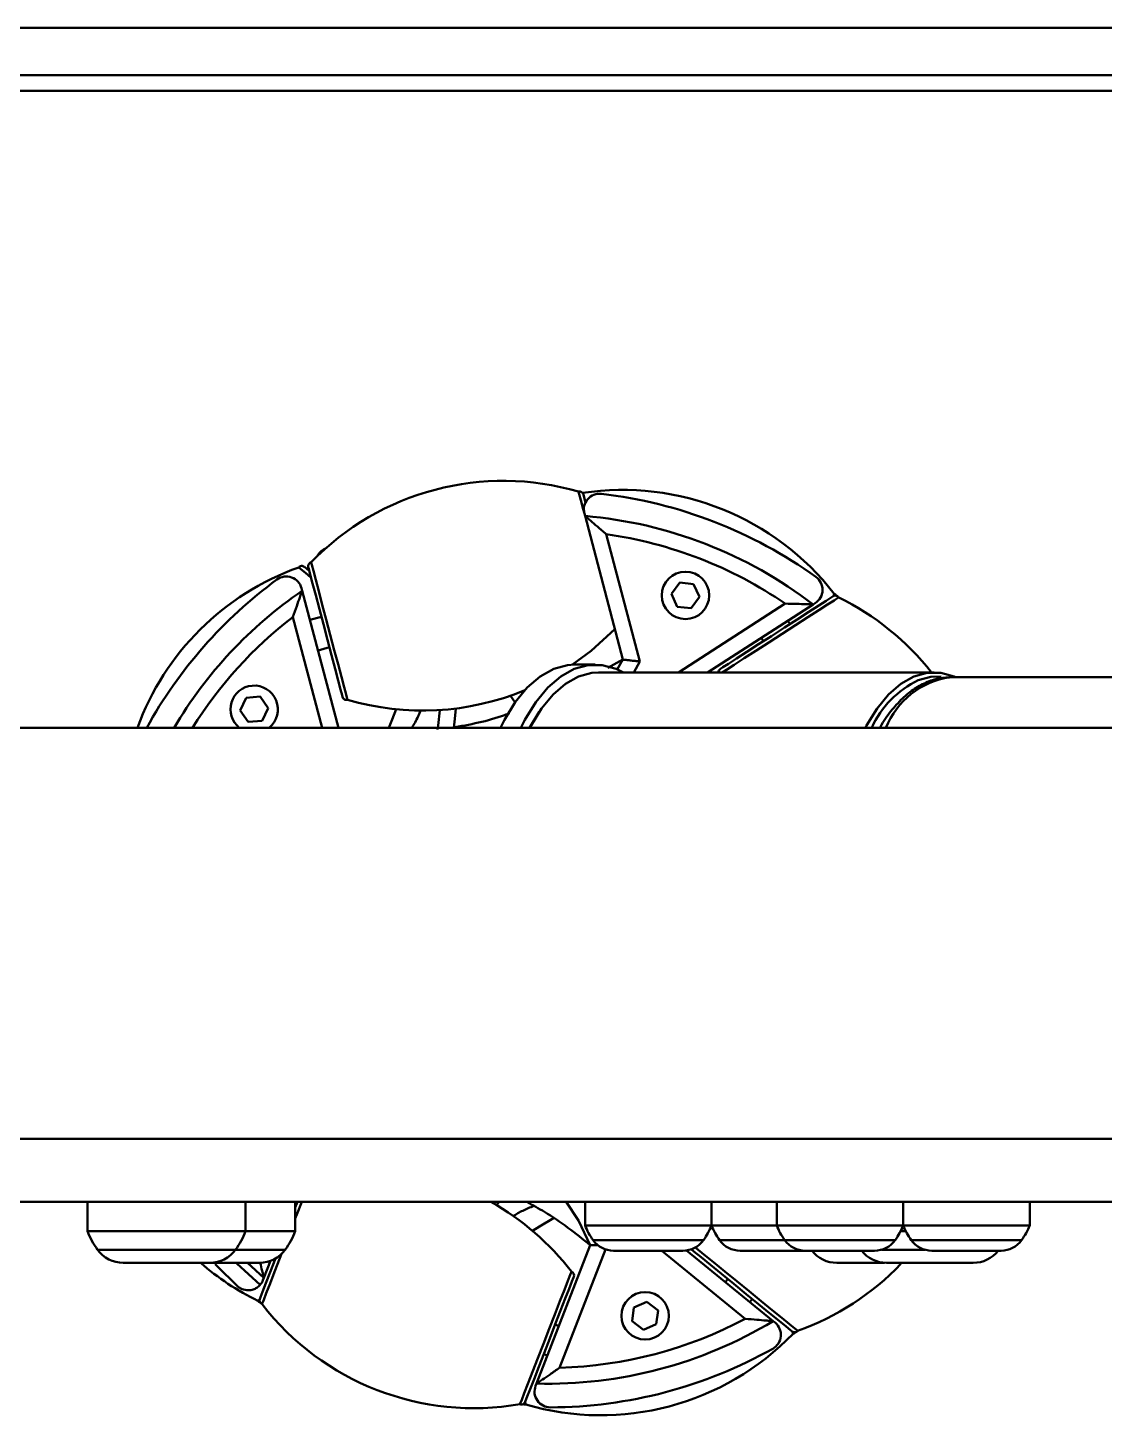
# Model space of a CAD drawing. Header units: millimetres. Extents: x 4430 to 5189, y 950 to 1287.
# Drawn here: x 4535.2 to 4603.3, y 949.8 to 1037.6 of the extents above; entities that cross this region are included whole.
import ezdxf

# ---------------------------------------------------------------- set-up
doc = ezdxf.new("R2010")
doc.units = ezdxf.units.MM
doc.header["$LTSCALE"] = 0.5
doc.layers.add('BOL', color=7, linetype='Continuous', lineweight=50)

msp = doc.modelspace()

# ---------------------------------------------------------------- linework, layer by layer
at = {"layer": 'BOL'}
for p, q in [((4523.123, 1037.596), (4613.123, 1037.596)), ((4523.123, 1034.596), (4613.123, 1034.596)), ((4523.123, 1033.596), (4613.123, 1033.596)), ((4570.044, 1008.241), (4570.042, 1008.248)), ((4570.087, 1008.078), (4570.044, 1008.241)), ((4570.185, 1007.705), (4570.087, 1008.078)), ((4570.351, 1008.057), (4570.348, 1008.07)), ((4570.4, 1007.87), (4570.351, 1008.057)), ((4570.482, 1007.563), (4570.4, 1007.87)), ((4570.334, 1007.142), (4570.185, 1007.705)), ((4570.409, 1006.859), (4570.334, 1007.142)), ((4570.409, 1006.859), (4570.449, 1006.706)), ((4572.85, 997.62), (4570.449, 1006.706)), ((4571.789, 1005.55), (4573.916, 997.501)), ((4553.91, 1004.583), (4554.042, 1004.656)), ((4552.343, 1003.45), (4552.338, 1003.454)), ((4552.474, 1003.343), (4552.343, 1003.45)), ((4552.7, 1003.482), (4552.69, 1003.49)), ((4552.85, 1003.359), (4552.7, 1003.482)), ((4552.945, 1003.471), (4552.977, 1003.352)), ((4553.125, 1003.77), (4553.123, 1003.777)), ((4553.168, 1003.607), (4553.125, 1003.77)), ((4553.266, 1003.234), (4553.168, 1003.607)), ((4552.773, 1003.1), (4552.474, 1003.343)), ((4553.117, 1002.819), (4552.773, 1003.1)), ((4553.009, 1003.23), (4552.85, 1003.359)), ((4552.977, 1003.352), (4553.069, 1003.001)), ((4553.069, 1003.001), (4553.218, 1002.438)), ((4553.415, 1002.671), (4553.266, 1003.234)), ((4553.607, 1001.944), (4553.415, 1002.671)), ((4552.563, 1001.979), (4552.523, 1002.133)), ((4552.563, 1001.979), (4554.856, 993.304)), ((4553.218, 1002.438), (4553.414, 1001.697)), ((4553.414, 1001.697), (4553.646, 1000.82)), ((4553.832, 1001.092), (4553.607, 1001.944)), ((4576.44, 1002.489), (4575.921, 1001.772)), ((4575.921, 1001.772), (4576.281, 1000.964)), ((4577.32, 1002.397), (4576.44, 1002.489)), ((4577.681, 1001.589), (4577.32, 1002.397)), ((4586.208, 1001.758), (4586.161, 1001.637)), ((4586.216, 1001.778), (4586.208, 1001.758)), ((4553.646, 1000.82), (4553.9, 999.858)), ((4554.08, 1000.156), (4553.832, 1001.092)), ((4576.281, 1000.964), (4577.162, 1000.873)), ((4576.355, 996.804), (4583.111, 1001.159)), ((4577.162, 1000.873), (4577.681, 1001.589)), ((4584.88, 1001.109), (4578.201, 996.804)), ((4585.227, 1001.036), (4584.604, 1000.634)), ((4584.88, 1001.109), (4585.013, 1001.195)), ((4585.707, 1001.345), (4585.227, 1001.036)), ((4585.793, 1001.103), (4585.229, 1000.739)), ((4586.018, 1001.545), (4585.707, 1001.345)), ((4586.203, 1001.367), (4585.793, 1001.103)), ((4586.144, 1001.626), (4586.018, 1001.545)), ((4586.146, 1001.628), (4586.144, 1001.626)), ((4586.438, 1001.519), (4586.203, 1001.367)), ((4586.491, 1001.553), (4586.438, 1001.519)), ((4553.821, 993.304), (4551.97, 1000.312)), ((4553.775, 1000.329), (4553.05, 1000.138)), ((4554.337, 999.183), (4554.08, 1000.156)), ((4583.871, 1000.162), (4583.069, 999.645)), ((4583.414, 999.867), (4583.279, 1000.077)), ((4584.538, 1000.294), (4583.756, 999.79)), ((4584.604, 1000.634), (4583.871, 1000.162)), ((4585.229, 1000.739), (4584.538, 1000.294)), ((4553.9, 999.858), (4554.162, 998.867)), ((4554.591, 998.222), (4554.337, 999.183)), ((4570.834, 998.169), (4572.341, 999.547)), ((4582.24, 999.11), (4581.428, 998.587)), ((4582.921, 999.252), (4582.075, 998.707)), ((4583.069, 999.645), (4582.24, 999.11)), ((4583.756, 999.79), (4582.921, 999.252)), ((4553.561, 998.204), (4554.286, 998.396)), ((4554.162, 998.867), (4554.416, 997.905)), ((4554.828, 997.322), (4554.591, 998.222)), ((4569.664, 997.302), (4570.834, 998.169)), ((4581.261, 998.182), (4580.52, 997.704)), ((4581.428, 998.587), (4580.679, 998.104)), ((4582.075, 998.707), (4581.261, 998.182)), ((4581.597, 998.994), (4581.733, 998.784)), ((4554.416, 997.905), (4554.648, 997.028)), ((4555.038, 996.528), (4554.828, 997.322)), ((4569.345, 997.274), (4568.466, 997.033)), ((4569.789, 997.304), (4569.345, 997.274)), ((4570.644, 997.274), (4569.765, 997.033)), ((4571.088, 997.304), (4569.789, 997.304)), ((4571.531, 997.274), (4570.644, 997.274)), ((4572.41, 997.033), (4571.531, 997.274)), ((4571.895, 997.091), (4572.85, 997.62)), ((4572.491, 996.998), (4572.85, 997.62)), ((4573.916, 997.501), (4573.54, 996.804)), ((4579.521, 997.358), (4579.175, 997.135)), ((4579.888, 997.297), (4579.398, 996.981)), ((4580.031, 997.687), (4579.521, 997.358)), ((4580.52, 997.704), (4579.888, 997.297)), ((4580.679, 998.104), (4580.031, 997.687)), ((4554.648, 997.028), (4554.843, 996.287)), ((4555.21, 995.878), (4555.038, 996.528)), ((4567.612, 996.554), (4566.798, 995.847)), ((4568.466, 997.033), (4567.612, 996.554)), ((4568.911, 996.554), (4568.097, 995.847)), ((4569.765, 997.033), (4568.911, 996.554)), ((4570.033, 996.543), (4569.211, 996.083)), ((4570.878, 996.775), (4570.033, 996.543)), ((4571.304, 996.804), (4570.878, 996.775)), ((4592.522, 996.804), (4571.304, 996.804)), ((4572.873, 996.804), (4572.41, 997.033)), ((4579.013, 997.031), (4579.001, 997.023)), ((4579.175, 997.135), (4579.013, 997.031)), ((4579.398, 996.981), (4579.124, 996.804)), ((4590.429, 996.083), (4591.25, 996.543)), ((4591.25, 996.543), (4592.095, 996.775)), ((4592.32, 996.526), (4591.53, 996.314)), ((4592.095, 996.775), (4592.948, 996.775)), ((4592.979, 996.545), (4592.32, 996.526)), ((4592.948, 996.775), (4593.793, 996.543)), ((4593.604, 996.504), (4593.519, 996.503)), ((4619.412, 996.504), (4593.604, 996.504)), ((4593.793, 996.543), (4593.883, 996.504)), ((4554.843, 996.287), (4554.992, 995.724)), ((4554.992, 995.724), (4555.085, 995.373)), ((4555.335, 995.407), (4555.21, 995.878)), ((4566.798, 995.847), (4566.04, 994.925)), ((4568.097, 995.847), (4567.339, 994.925)), ((4569.211, 996.083), (4568.429, 995.403)), ((4589.646, 995.403), (4590.429, 996.083)), ((4549.016, 995.2), (4548.641, 994.399)), ((4549.898, 995.276), (4549.016, 995.2)), ((4550.404, 994.55), (4549.898, 995.276)), ((4555.085, 995.373), (4555.117, 995.254)), ((4555.406, 995.137), (4555.335, 995.407)), ((4555.422, 995.076), (4555.406, 995.137)), ((4566.04, 994.925), (4565.352, 993.805)), ((4566.03, 994.91), (4565.741, 995.336)), ((4567.339, 994.925), (4566.651, 993.805)), ((4568.429, 995.403), (4567.7, 994.517)), ((4588.918, 994.517), (4589.646, 995.403)), ((4548.641, 994.399), (4549.147, 993.673)), ((4549.147, 993.673), (4550.029, 993.749)), ((4550.029, 993.749), (4550.404, 994.55)), ((4558.038, 993.304), (4558.26, 993.831)), ((4558.26, 993.831), (4558.505, 994.478)), ((4561.164, 993.455), (4561.263, 994.43)), ((4562.221, 993.877), (4562.153, 993.31)), ((4562.269, 994.525), (4562.221, 993.877)), ((4565.352, 993.805), (4565.098, 993.304)), ((4566.651, 993.805), (4566.397, 993.304)), ((4566.932, 993.304), (4567.555, 994.312)), ((4567.7, 994.517), (4567.038, 993.44)), ((4567.555, 994.312), (4567.658, 994.454)), ((4588.256, 993.44), (4588.918, 994.517)), ((4523.123, 993.304), (4613.123, 993.304)), ((4561.125, 993.196), (4561.164, 993.455)), ((4567.038, 993.44), (4566.967, 993.304)), ((4588.184, 993.304), (4588.256, 993.44)), ((4523.123, 967.304), (4613.123, 967.304)), ((4523.123, 963.304), (4613.123, 963.304)), ((4538.982, 963.304), (4538.982, 961.451)), ((4548.982, 961.451), (4548.982, 963.304)), ((4552.266, 963.314), (4552.123, 962.943)), ((4552.123, 961.451), (4552.123, 963.304)), ((4552.222, 962.509), (4552.531, 963.304)), ((4565.011, 963.304), (4564.84, 963.104)), ((4570.026, 962.128), (4569.262, 963.304)), ((4570.449, 963.304), (4570.449, 961.822)), ((4578.449, 961.822), (4578.449, 963.304)), ((4582.573, 963.304), (4582.573, 961.822)), ((4590.573, 961.822), (4590.573, 963.304)), ((4598.573, 961.822), (4598.573, 963.304)), ((4552.123, 962.252), (4552.222, 962.509)), ((4568.461, 962.281), (4567.561, 961.754)), ((4548.334, 961.451), (4538.982, 961.451)), ((4548.982, 961.451), (4548.334, 961.451)), ((4552.123, 961.451), (4548.982, 961.451)), ((4567.561, 961.754), (4567.129, 961.474)), ((4570.781, 960.576), (4570.026, 962.128)), ((4578.449, 961.822), (4570.449, 961.822)), ((4582.573, 961.822), (4578.449, 961.822)), ((4590.573, 961.822), (4582.573, 961.822)), ((4590.74, 961.451), (4590.407, 961.451)), ((4598.573, 961.822), (4590.573, 961.822)), ((4567.382, 951.814), (4570.781, 960.576)), ((4577.94, 960.888), (4570.958, 960.888)), ((4577.471, 960.388), (4577.424, 960.426)), ((4583.082, 960.888), (4578.958, 960.888)), ((4590.064, 960.888), (4583.082, 960.888)), ((4598.064, 960.888), (4591.082, 960.888)), ((4547.78, 960.284), (4539.618, 960.284)), ((4548.346, 960.284), (4547.78, 960.284)), ((4551.487, 960.284), (4548.346, 960.284)), ((4550.549, 959.572), (4550.134, 958.504)), ((4550.872, 959.717), (4550.544, 958.872)), ((4550.816, 958.883), (4551.148, 959.738)), ((4550.875, 959.726), (4550.872, 959.717)), ((4551.148, 959.738), (4551.255, 960.016)), ((4571.748, 960.305), (4568.843, 952.814)), ((4574.108, 960.222), (4572.257, 960.222)), ((4576.614, 960.222), (4574.108, 960.222)), ((4580.583, 955.917), (4575.304, 960.222)), ((4576.641, 960.222), (4576.614, 960.222)), ((4576.867, 960.238), (4582.347, 955.769)), ((4577.169, 960.311), (4577.336, 960.176)), ((4577.336, 960.176), (4577.787, 959.808)), ((4577.963, 959.987), (4577.471, 960.388)), ((4577.787, 959.808), (4578.381, 959.323)), ((4578.577, 959.487), (4577.963, 959.987)), ((4582.108, 960.222), (4580.257, 960.222)), ((4584.381, 960.222), (4582.108, 960.222)), ((4586.233, 960.222), (4584.381, 960.222)), ((4588.738, 960.222), (4586.233, 960.222)), ((4588.765, 960.222), (4588.738, 960.222)), ((4591.939, 960.284), (4589.208, 960.284)), ((4594.233, 960.222), (4592.381, 960.222)), ((4596.738, 960.222), (4594.233, 960.222)), ((4596.765, 960.222), (4596.738, 960.222)), ((4542.633, 959.451), (4541.242, 959.451)), ((4546.367, 959.451), (4542.633, 959.451)), ((4546.721, 959.451), (4546.367, 959.451)), ((4548.514, 959.451), (4546.721, 959.451)), ((4547.156, 959.27), (4547.053, 959.378)), ((4548.467, 957.982), (4547.156, 959.27)), ((4548.423, 959.407), (4549.892, 958.053)), ((4549.862, 959.451), (4548.514, 959.451)), ((4550.134, 958.504), (4549.094, 959.451)), ((4550.544, 958.872), (4550.266, 958.157)), ((4550.526, 958.135), (4550.816, 958.883)), ((4569.363, 958.307), (4569.513, 958.695)), ((4569.513, 958.695), (4569.586, 958.883)), ((4569.586, 958.883), (4569.593, 958.9)), ((4578.381, 959.323), (4579.084, 958.75)), ((4579.283, 958.911), (4578.577, 959.487)), ((4579.084, 958.75), (4579.855, 958.121)), ((4580.045, 958.289), (4579.283, 958.911)), ((4586.762, 959.451), (4586.383, 959.451)), ((4589.399, 959.451), (4586.762, 959.451)), ((4592.288, 959.451), (4589.524, 959.451)), ((4595.003, 959.451), (4592.288, 959.451)), ((4550.266, 958.157), (4550.056, 957.614)), ((4550.077, 958.356), (4550.134, 958.504)), ((4550.292, 957.532), (4550.526, 958.135)), ((4569.142, 957.739), (4569.363, 958.307)), ((4569.199, 957.193), (4569.441, 957.817)), ((4569.441, 957.817), (4569.616, 958.269)), ((4569.616, 958.269), (4569.715, 958.523)), ((4569.715, 958.523), (4569.735, 958.576)), ((4579.477, 958.429), (4579.32, 958.237)), ((4579.855, 958.121), (4580.649, 957.474)), ((4580.826, 957.652), (4580.045, 958.289)), ((4549.783, 957.064), (4549.761, 957.05)), ((4549.868, 957.118), (4549.783, 957.064)), ((4549.924, 957.275), (4549.88, 957.16)), ((4550.056, 957.614), (4549.924, 957.275)), ((4550.037, 956.875), (4550.127, 957.105)), ((4550.127, 957.105), (4550.292, 957.532)), ((4568.538, 956.181), (4568.863, 957.018)), ((4568.863, 957.018), (4569.142, 957.739)), ((4568.903, 956.43), (4569.199, 957.193)), ((4574.359, 956.979), (4573.545, 956.634)), ((4575.066, 956.445), (4574.359, 956.979)), ((4580.649, 957.474), (4581.42, 956.845)), ((4581.586, 957.032), (4580.826, 957.652)), ((4580.87, 956.973), (4581.027, 957.165)), ((4582.287, 956.46), (4581.586, 957.032)), ((4550.022, 956.837), (4550.037, 956.875)), ((4568.185, 955.27), (4568.538, 956.181)), ((4568.569, 955.569), (4568.903, 956.43)), ((4573.545, 956.634), (4573.436, 955.756)), ((4574.957, 955.567), (4575.066, 956.445)), ((4581.42, 956.845), (4582.123, 956.272)), ((4582.123, 956.272), (4582.718, 955.787)), ((4582.894, 955.965), (4582.287, 956.46)), ((4567.821, 954.331), (4568.185, 955.27)), ((4568.215, 954.656), (4568.569, 955.569)), ((4568.794, 955.455), (4568.56, 955.546)), ((4573.436, 955.756), (4574.142, 955.222)), ((4574.142, 955.222), (4574.957, 955.567)), ((4582.47, 955.668), (4582.347, 955.769)), ((4582.718, 955.787), (4583.169, 955.419)), ((4583.377, 955.572), (4582.894, 955.965)), ((4583.169, 955.419), (4583.45, 955.189)), ((4583.71, 955.3), (4583.377, 955.572)), ((4583.45, 955.189), (4583.546, 955.111)), ((4583.879, 955.163), (4583.71, 955.3)), ((4583.898, 955.147), (4583.879, 955.163)), ((4567.464, 953.411), (4567.821, 954.331)), ((4567.86, 953.741), (4568.215, 954.656)), ((4583.597, 955.026), (4583.58, 955.088)), ((4583.613, 954.964), (4583.597, 955.026)), ((4567.132, 952.555), (4567.464, 953.411)), ((4567.523, 952.873), (4567.86, 953.741)), ((4567.837, 953.681), (4568.071, 953.591)), ((4566.842, 951.807), (4567.132, 952.555)), ((4567.223, 952.099), (4567.523, 952.873)), ((4566.608, 951.204), (4566.842, 951.807)), ((4566.976, 951.461), (4567.223, 952.099)), ((4567.382, 951.814), (4567.325, 951.666)), ((4566.353, 950.547), (4566.442, 950.777)), ((4566.442, 950.777), (4566.608, 951.204)), ((4566.688, 950.719), (4566.794, 950.992)), ((4566.794, 950.992), (4566.976, 951.461)), ((4566.338, 950.509), (4566.353, 950.547)), ((4566.679, 950.55), (4566.656, 950.637)), ((4566.662, 950.651), (4566.688, 950.719)), ((4566.695, 950.488), (4566.679, 950.55))]:
    msp.add_line(p, q, dxfattribs=at)
for centre in [(4576.801, 1001.681), (4574.251, 956.101)]:
    msp.add_circle(centre, 1.5, dxfattribs=at)
for centre, radius, start, end in [((4565.289, 991.986), 16.943, 73.70778, 135.89626), ((4570.106, 1008.006), 0.25, 14.80202, 104.80202), ((4572.815, 991.411), 16.943, 37.72688, 98.54309), ((4571.376, 1007.115), 1, 83.32848, 194.80202), ((4568.123, 979.304), 29, 54.27556, 83.32848), ((4568.123, 979.304), 27.5, 52.4575, 85.14654), ((4568.123, 979.304), 26.5, 55.55708, 82.04696), ((4554.4, 1003.711), 1, 119.34758, 153.30048), ((4558.057, 987.506), 16.943, 109.72688, 159.98704), ((4552.532, 1003.297), 0.25, 50.82112, 140.82112), ((4553.187, 1003.535), 0.25, 104.80202, 194.80202), ((4568.123, 979.304), 29, 126.27556, 151.13427), ((4551.556, 1001.878), 1, 14.80202, 126.27556), ((4584.472, 1002.036), 1, 302.80202, 54.27556), ((4568.123, 979.304), 27.5, 124.4575, 149.39671), ((4586.281, 1001.418), 0.25, 32.80202, 122.80202), ((4586.125, 1001.545), 0.25, 26.91239, 68.82112), ((4579.037, 986.339), 16.943, 38.15012, 63.89626), ((4568.123, 979.304), 26.5, 127.55708, 148.10921), ((4579.137, 996.813), 0.25, 122.80202, 181.91924), ((4594.281, 991.4), 5.16, 98.49267, 158.34161), ((4549.523, 994.475), 1.5, 94.89643, 231.18156), ((4549.523, 994.475), 1.5, 308.7319, 94.89643), ((4560.175, 1011.338), 16.943, 253.70778, 292.43033), ((4594.217, 990.735), 6.193, 115.71457, 155.4812), ((4555.358, 995.317), 0.25, 194.80202, 284.80202), ((4556.189, 948.537), 16.943, 37.70778, 60.64684), ((4543.982, 963.419), 5.373, 201.48631, 215.69246), ((4543.982, 963.419), 5.373, 324.30754, 338.51369), ((4547.123, 963.419), 5.373, 324.30754, 338.51369), ((4574.449, 963.396), 4.299, 201.48631, 215.69246), ((4574.449, 963.396), 4.299, 324.30754, 338.51369), ((4582.449, 963.396), 4.299, 201.48631, 215.69246), ((4586.573, 963.396), 4.299, 201.48631, 215.69246), ((4586.573, 963.396), 4.299, 324.30754, 338.51369), ((4594.573, 963.396), 4.299, 201.48631, 215.69246), ((4594.573, 963.396), 4.299, 324.30754, 338.51369), ((4572.257, 961.822), 1.6, 215.69246, 270), ((4576.641, 961.822), 1.6, 270, 324.30754), ((4580.257, 961.822), 1.6, 215.69246, 270), ((4584.381, 961.822), 1.6, 215.69246, 270), ((4588.765, 961.822), 1.6, 270, 324.30754), ((4592.381, 961.822), 1.6, 215.69246, 270), ((4596.765, 961.822), 1.6, 270, 324.30754), ((4541.242, 961.451), 2, 215.69246, 270), ((4546.721, 961.451), 2, 270, 324.30754), ((4549.862, 961.451), 2, 270, 324.30754), ((4586.383, 961.451), 2, 217.64005, 270), ((4589.524, 961.451), 2, 217.46033, 270), ((4595.003, 961.451), 2, 270, 322.07448), ((4557.211, 972.267), 16.943, 229.15071, 243.91535), ((4569.502, 958.667), 0.25, 338.80202, 68.80202), ((4578.184, 971.097), 16.943, 289.70778, 316.27841), ((4549.144, 958.717), 1, 318.35168, 338.80202), ((4549.972, 957.185), 0.25, 212.82112, 252.09556), ((4550.113, 957.07), 0.25, 158.80202, 248.80202), ((4563.426, 967.199), 16.943, 217.70778, 279.89626), ((4568.123, 979.304), 27.5, 268.4575, 301.14654), ((4568.123, 979.304), 26.5, 271.55708, 298.04696), ((4581.838, 954.893), 1, 299.32848, 50.80202), ((4583.704, 955.305), 0.25, 230.80202, 320.80202), ((4571.443, 966.752), 16.943, 253.72688, 315.91535), ((4583.549, 955.206), 0.25, 284.82112, 324.12552), ((4568.123, 979.304), 29, 270.27556, 299.32848), ((4568.257, 951.305), 1, 158.80202, 270.27556), ((4566.429, 950.742), 0.25, 248.80202, 338.80202), ((4566.631, 950.73), 0.25, 242.61138, 284.82112)]:
    msp.add_arc(centre, radius, start, end, dxfattribs=at)
for points, knots in [([(4570.449, 1006.706), (4570.457, 1006.699), (4570.472, 1006.687), (4570.596, 1006.582), (4570.842, 1006.374), (4571.259, 1006.016), (4571.603, 1005.716), (4571.788, 1005.551), (4571.789, 1005.55)], [0, 0, 0, 0, 0.10763, 0.214419, 0.38277, 0.663941, 0.99702, 1, 1, 1, 1]), ([(4552.563, 1001.979), (4552.56, 1001.97), (4552.553, 1001.951), (4552.497, 1001.8), (4552.386, 1001.497), (4552.2, 1000.98), (4552.05, 1000.549), (4551.97, 1000.314), (4551.97, 1000.312)], [0, 0, 0, 0, 0.10763, 0.214422, 0.382773, 0.663947, 0.997025, 1, 1, 1, 1]), ([(4584.88, 1001.109), (4584.87, 1001.11), (4584.85, 1001.111), (4584.688, 1001.117), (4584.366, 1001.129), (4583.817, 1001.146), (4583.361, 1001.155), (4583.113, 1001.159), (4583.111, 1001.159)], [0, 0, 0, 0, 0.10763, 0.214422, 0.382768, 0.663945, 0.997022, 1, 1, 1, 1]), ([(4572.85, 997.62), (4572.861, 997.619), (4572.882, 997.616), (4573.047, 997.597), (4573.293, 997.568), (4573.594, 997.535), (4573.812, 997.512), (4573.914, 997.501), (4573.916, 997.501)], [0, 0, 0, 0, 0.196502, 0.392783, 0.595034, 0.810766, 0.995208, 1, 1, 1, 1]), ([(4593.499, 996.477), (4593.356, 996.478), (4592.92, 996.482), (4592.204, 996.27), (4591.38, 995.864), (4590.598, 995.266), (4589.871, 994.475), (4589.37, 993.81), (4589.139, 993.371), (4589.104, 993.304)], [0, 0, 0, 0, 0.082835, 0.251985, 0.422486, 0.598121, 0.780044, 0.966729, 1, 1, 1, 1]), ([(4560.055, 994.429), (4559.947, 994.163), (4559.789, 993.773), (4559.565, 993.417), (4559.495, 993.304)], [0, 0, 0, 0, 0.682935, 1, 1, 1, 1]), ([(4562.014, 993.304), (4563.149, 993.508), (4564.398, 993.732), (4565.572, 994.193), (4565.678, 994.235)], [0, 0, 0, 0, 0.909326, 1, 1, 1, 1]), ([(4565.899, 962.406), (4566.099, 962.527), (4566.519, 962.781), (4566.977, 962.959), (4567.217, 963.052)], [0, 0, 0, 0, 0.475197, 1, 1, 1, 1]), ([(4570.781, 960.576), (4569.845, 961.318), (4568.571, 962.328), (4567.146, 963.1), (4566.768, 963.304)], [0, 0, 0, 0, 0.735081, 1, 1, 1, 1]), ([(4571.281, 960.578), (4571.264, 960.578), (4571.146, 960.578), (4570.982, 960.577), (4570.812, 960.576), (4570.791, 960.576), (4570.781, 960.576)], [0, 0, 0, 0, 0.053953, 0.375508, 0.68758, 1, 1, 1, 1]), ([(4549.904, 959.459), (4549.946, 959.282), (4550.015, 958.989), (4550.088, 958.69), (4550.127, 958.533), (4550.132, 958.514), (4550.134, 958.504)], [0, 0, 0, 0, 0.40186, 0.664933, 0.83181, 1, 1, 1, 1]), ([(4548.467, 957.982), (4548.468, 957.981), (4548.554, 957.902), (4548.76, 957.77), (4549.108, 957.696), (4549.435, 957.747), (4549.697, 957.867), (4549.827, 957.991), (4549.892, 958.053)], [0, 0, 0, 0, 0.003358, 0.257309, 0.525967, 0.72166, 0.860493, 1, 1, 1, 1]), ([(4580.583, 955.917), (4580.585, 955.916), (4580.832, 955.892), (4581.286, 955.851), (4581.834, 955.806), (4582.155, 955.782), (4582.317, 955.771), (4582.337, 955.769), (4582.347, 955.769)], [0, 0, 0, 0, 0.002975, 0.336056, 0.61723, 0.785578, 0.892369, 1, 1, 1, 1]), ([(4568.843, 952.814), (4568.841, 952.813), (4568.638, 952.67), (4568.264, 952.409), (4567.81, 952.101), (4567.542, 951.921), (4567.407, 951.831), (4567.391, 951.82), (4567.382, 951.814)], [0, 0, 0, 0, 0.002978, 0.336055, 0.617231, 0.78558, 0.89237, 1, 1, 1, 1])]:
    msp.add_open_spline(points, degree=3, knots=knots, dxfattribs=at)

doc.saveas('drawing.dxf')
